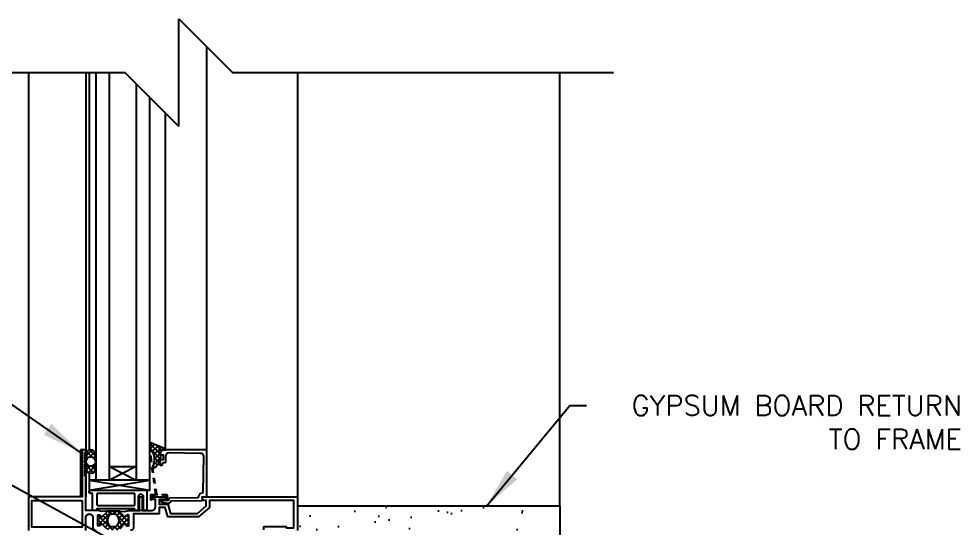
# Model space of a CAD drawing. Header units: inches. Extents: x 2792.9 to 2824.6, y 346.5 to 385.5.
# Drawn here: x 2804.34 to 2821.83, y 376.07 to 385.54 of the extents above; entities that cross this region are included whole.
import ezdxf

# ---------------------------------------------------------------- set-up
doc = ezdxf.new("R2010")
doc.units = ezdxf.units.IN
doc.header["$LTSCALE"] = 0.5
doc.header["$MEASUREMENT"] = 0
doc.linetypes.add('HIDDEN2', pattern=[0.1875, 0.125, -0.0625])
for name, color, linetype in [('HATCH', 12, 'CONTINUOUS'), ('LINE18', 9, 'CONTINUOUS'), ('line25', 2, 'CONTINUOUS'), ('LINE9', 9, 'CONTINUOUS'), ('TEXT', 4, 'CONTINUOUS')]:
    doc.layers.add(name, color=color, linetype=linetype)
doc.styles.add('DIM', font='romans.shx', dxfattribs={"width": 0.7})
doc.styles.get("Standard").update_dxf_attribs({"font": 'romans.shx'})
doc.dimstyles.new('ext_12', dxfattribs={"dimscale": 12, "dimtxt": 0.09375, "dimasz": 0.09375, "dimexe": 0.09375, "dimexo": 0.0625, "dimgap": 0.0625, "dimtad": 1, "dimdec": 1, "dimzin": 3, "dimdsep": 46, "dimlunit": 4, "dimtxsty": 'DIM', "dimcen": 0.09, "dimdle": 0.09375, "dimclrt": 4, "dimadec": 0, "dimazin": 0, "dimtfac": 1, "dimtdec": 1, "dimtmove": 2, "dimatfit": 3, "dimfxl": 1, "dimfrac": 2, "dimtolj": 1, "dimtzin": 0, "dimarcsym": 0})

msp = doc.modelspace()

# ---------------------------------------------------------------- hatches: boundary and pattern name
at = {"layer": 'HATCH'}
h = msp.add_hatch(dxfattribs=at)
h.set_pattern_fill('ANSI37', color=256, scale=0.5, style=0)
h.set_pattern_definition([(45, (85.12762333892897, -147.0358737965836), (-0.04419417382415922, 0.04419417382415922), []), (135, (85.12762333892897, -147.0358737965836), (-0.04419417382415922, -0.04419417382415922), [])])
h.paths.add_polyline_path([(2805.770696041894, 377.1878917778837), (2805.770696041894, 377.4348219842317, 0.973119193628529), (2805.580767303682, 377.4399979364983), (2805.580626263117, 377.1879449506711, 1.000279793165599)])
h.paths.add_polyline_path([(2805.588126248242, 377.3113568810577, -1), (2805.763196041894, 377.3113568810577, -1)], flags=16)
h.paths.add_polyline_path([(2806.941525712547, 377.5293242952055), (2807.066419581784, 377.5293242952055, 0.3927408574796724), (2807.046955030889, 377.5550460451493), (2806.770696041894, 377.6660238238971), (2806.770696041894, 377.5614538992442, -0.3145636000813645), (2806.824568793797, 377.2181755664349), (2806.828604285318, 377.1916633376334), (2806.85507349247, 377.1916633376334, 0.1494430697769666), (2806.957558806964, 377.3107272111206), (2806.957558806964, 377.3113242952056, -0.1929134893777459), (2806.96586110544, 377.3320416731417, 0.08922647140676533), (2806.980159661197, 377.426094666994), (2806.961278871545, 377.4294238596268, -0.31529878887884), (2806.958683160904, 377.4320195702678)])
h.paths.add_polyline_path([(2806.303783813153, 376.1504681460679, -0.7725978076390988), (2806.32882664757, 376.1357878254781, 0.343148791993915), (2806.333450802703, 376.124411758859), (2806.349619385054, 376.1150768234863, 0.1316524975867668), (2806.353619385054, 376.1140050267165), (2806.372475791515, 376.1140050267165, 0.414213562373095), (2806.380475791515, 376.1220050267166), (2806.380475791515, 376.3110050267165, 0.414213562373095), (2806.372475791515, 376.3190050267166), (2806.353619385054, 376.3190050267166, 0.1316524975867363), (2806.349619385054, 376.3179332299468), (2806.333450802703, 376.3085982945742, 0.3431487919940244), (2806.32882664757, 376.297222227955, -0.7725978076389638), (2806.303783813153, 376.2825419073653), (2806.196381077001, 376.3899446435173), (2805.989871419485, 376.3899446435173), (2805.882468683333, 376.2825419073653, -0.7725978076393586), (2805.857425848916, 376.297222227955, 0.3431487919941011), (2805.852801693783, 376.3085982945742), (2805.836633111432, 376.3179332299468, 0.1316524975865104), (2805.832633111432, 376.3190050267166), (2805.813776704971, 376.3190050267166, 0.414213562373095), (2805.805776704971, 376.3110050267165), (2805.805776704971, 376.1220050267166, 0.414213562373095), (2805.813776704971, 376.1140050267165), (2805.832633111432, 376.1140050267165, 0.1316524975865104), (2805.836633111432, 376.1150768234863), (2805.852801693783, 376.124411758859, 0.343148791994153), (2805.857425848916, 376.1357878254781, -0.7725978076392856), (2805.882468683333, 376.1504681460679), (2805.989871419485, 376.0430654099158), (2806.196381077001, 376.0430654099158)])
h.paths.add_polyline_path([(2806.120787559372, 376.3315050267164), (2806.06561539337, 376.3315050267164, 0.3238484292968788), (2806.008624316477, 376.2902671469233, 0.326501620107139), (2806.00862431671, 376.142742908668, 0.3238484397582524), (2806.065615394313, 376.1015050267165), (2806.120787559372, 376.1015050267165, 0.3238484345287045), (2806.17777863662, 376.142742907589, 0.3265016201076595), (2806.17777863662, 376.2902671458445, 0.3238484345260935)], flags=16)
h = msp.add_hatch(dxfattribs=at)
h.set_pattern_fill('AR-SAND', color=256, scale=0.5)
h.set_pattern_definition([(37.50000000000001, (85.12762333892897, -147.0838724820486), (-0.03149667905480408, 0.9634118845065793), [0, -0.76, 0, -0.85, 0, -0.8125]), (7.499999999999999, (85.12762333892897, -147.0838724820486), (0.8848883526338636, 1.41107303261487), [0, -0.41, 0, -0.685, 0, -0.2625]), (327.5, (84.51262333892919, -147.0838724820486), (1.557070930875748, 0.002829526768482471), [0, -0.25, 0, -0.9, 0, -1.175]), (317.5, (84.51262333892919, -147.0838724820486), (1.503063302286147, 0.4388377824671247), [0, -0.125, 0, -0.59, 0, -0.675])])
edge = h.paths.add_edge_path()
edge.add_line((2814.390659898897, 376.4829871003002), (2809.515626248244, 376.4829871003002))
edge.add_line((2809.515626248244, 376.4829871003002), (2809.515626248243, 375.9829871003002))
edge.add_arc((2809.578126248243, 375.9829871003002), 0.0625, 89.99999998499231, 180, ccw=False)
edge.add_line((2809.57812624826, 376.0454871003002), (2810.546876248243, 376.0454871003002))
edge.add_line((2810.546876248243, 376.0454871003002), (2810.546876248262, 375.9829871003002))
edge.add_line((2810.546876248262, 375.9829871003002), (2813.890659898562, 375.9829871003002))
edge.add_line((2813.890659898562, 375.9829871003002), (2813.890659898564, 374.1079871003004))
edge.add_line((2813.890659898564, 374.1079871003004), (2813.890659898565, 357.7532429870645))
edge.add_line((2813.890659898565, 357.7532429870645), (2814.390659898565, 357.7532429870645))
edge.add_line((2814.390659898565, 357.7532429870645), (2814.390659898897, 376.4829871003002))

# ---------------------------------------------------------------- linework, layer by layer
for p, q in [((2807.829621872922, 377.5293242952055), (2807.829621872922, 385.0233471243429)), ((2804.515626248242, 384.5435604657458), (2804.515626248241, 376.6538568810611)), ((2805.580626248242, 384.5435604657814), (2805.580626248242, 376.6538568810611)), ((2805.645626248242, 384.5435604657836), (2805.645626248242, 377.5249859270657)), ((2809.515626248244, 384.5435604659131), (2809.515626248244, 376.6538568810611)), ((2814.390659898897, 376.4829871003002), (2814.390659898565, 384.5435604655387)), ((2807.066539569078, 377.5293242952055), (2807.066539569077, 383.7864294281877)), ((2805.645626248242, 377.0977278350497), (2805.645626248242, 376.7477778583861)), ((2805.645696041894, 376.9678568810576), (2806.770696041894, 376.7808568810585)), ((2805.645696041894, 376.7808568810585), (2806.770696041894, 376.9678568810576)), ((2806.220523212624, 376.3899446435173), (2805.965729283861, 376.3899446435173))]:
    msp.add_line(p, q, dxfattribs=at)
for points in [[(2805.580767303682, 377.4399979364983), (2805.580626248242, 377.1878917778837, 1), (2805.770696041894, 377.1878917778837), (2805.770696041894, 377.4348219842317, 0.973119193628672)], [(2806.941525712547, 377.5293242952055), (2807.066539569078, 377.5293242952055), (2807.066539569078, 377.531706101403, 0.3639702342662027), (2807.046955030889, 377.5550460451493), (2806.770696041894, 377.6660238238971), (2806.770696041894, 377.5614538992442, -0.3145636000813645), (2806.824568793797, 377.2181755664349), (2806.828604285318, 377.1916633376334), (2806.85507349247, 377.1916633376334, 0.2645518979873512), (2806.980159661197, 377.426094666994), (2806.961278871545, 377.4294238596268, -0.315298788878984), (2806.958683160904, 377.4320195702679)], [(2806.173353799571, 376.3004323562066, 0.2734560415951634), (2806.120787559372, 376.3315050267164), (2806.06561539337, 376.3315050267164, 0.2734560397667185), (2806.013049153369, 376.3004323565642), (2806.000027864783, 376.2767702977256, 0.2569805071132461), (2806.000027864783, 376.1562397581841), (2806.013049153918, 376.1325776975843, 0.2734560434246889), (2806.065615394313, 376.1015050267165), (2806.120787559372, 376.1015050267165, 0.2734560415960702), (2806.173353799571, 376.1325776972266), (2806.186375088431, 376.156239756946, 0.2569805071137504), (2806.18637508843, 376.2767702964877)]]:
    msp.add_lwpolyline(points, format="xyb", close=True, dxfattribs=at)
msp.add_circle((2805.675661145068, 377.3113568810577), 0.087534896825959, dxfattribs=at)
at = {"layer": 'LINE18'}
for p, q in [((2805.770696041893, 384.5435604657878), (2805.770696041894, 376.9678568810576)), ((2806.770696041894, 376.9678568810576), (2806.770696041894, 384.0822729553709)), ((2805.486876248242, 377.5288568810611), (2805.486876248242, 376.6538568810611)), ((2805.580626248242, 377.5288568810611), (2805.486876248242, 377.5288568810611)), ((2805.486876248242, 376.6538568810611), (2804.530626248241, 376.6538568810611))]:
    msp.add_line(p, q, dxfattribs=at)
for points in [[(2805.972800351673, 376.0601364777277), (2805.882468683333, 376.1504681460679, 0.7725978076383387), (2805.857425848916, 376.1357878254781, -0.3431487919937011), (2805.852801693783, 376.124411758859), (2805.836633111432, 376.1150768234863, -0.1316524975860435), (2805.832633111432, 376.1140050267165), (2805.813776704971, 376.1140050267165, -0.4142135623731601), (2805.805776704971, 376.1220050267166), (2805.805776704971, 376.3110050267165, -0.4142135623731601), (2805.813776704971, 376.3190050267166), (2805.832633111432, 376.3190050267166, -0.1316524975860434), (2805.836633111432, 376.3179332299468), (2805.852801693783, 376.3085982945742, -0.3431487919942176), (2805.857425848916, 376.297222227955, 0.7725978076396093), (2805.882468683333, 376.2825419073653), (2805.972800351673, 376.3728735757054, 0.7132930678969659), (2805.964510590427, 376.3898701050337), (2805.887672387897, 376.3804355600755), (2805.802889104576, 376.4031531723731, 0.06554346281523721), (2805.796418628448, 376.4040050267158), (2805.580626248242, 376.4040050267158), (2805.580626248242, 377.0390050267157), (2805.560626248242, 377.0590050267158), (2805.580626248242, 377.0790050267158), (2805.560626248242, 377.0990050267158), (2805.580626248242, 377.1190050267157), (2805.560626248242, 377.1390050267157), (2805.580626248242, 377.1590050267157), (2805.560626248242, 377.1790050267158), (2805.580626248242, 377.1990050267158), (2805.560626248242, 377.2190050267158), (2805.580626248242, 377.2390050267157), (2805.560626248242, 377.2590050267157), (2805.580626248242, 377.2790050267157), (2805.560626248242, 377.2990050267157), (2805.580626248242, 377.3190050267158), (2805.560626248242, 377.3390050267158), (2805.580626248242, 377.3590050267157), (2805.560626248242, 377.3790050267157), (2805.580626248242, 377.3990050267157), (2805.560626248242, 377.4190050267157), (2805.580626248242, 377.4390050267157), (2805.560626248242, 377.4590050267158), (2805.580626248242, 377.4790050267158), (2805.580626248242, 377.5290050267157), (2805.515626248241, 377.5290050267157), (2805.515626248241, 376.6540050267175), (2804.515626248241, 376.6540050267175), (2804.515626248241, 376.0290050267156)], [(2806.213452144813, 376.0601364777277), (2806.303783813153, 376.1504681460679, -0.7725978076385306), (2806.32882664757, 376.1357878254781, 0.3431487919936307), (2806.333450802703, 376.124411758859), (2806.349619385054, 376.1150768234863, 0.1316524975860437), (2806.353619385054, 376.1140050267165), (2806.372475791515, 376.1140050267165, 0.4142135623731601), (2806.380475791515, 376.1220050267166), (2806.380475791515, 376.3110050267165, 0.4142135623731601), (2806.372475791515, 376.3190050267166), (2806.353619385054, 376.3190050267166, 0.1316524975860435), (2806.349619385054, 376.3179332299468), (2806.333450802703, 376.3085982945742, 0.3431487919941411), (2806.32882664757, 376.297222227955, -0.7725978076394043), (2806.303783813153, 376.2825419073653), (2806.213452144813, 376.3728735757054, -0.713293067896942), (2806.221741906058, 376.3898701050337), (2806.298580108589, 376.3804355600755), (2806.383363391907, 376.4031531723722, -0.06554346281272118), (2806.389833868034, 376.4040050267149), (2806.591646189515, 376.404005026717), (2806.581646189515, 376.4213255347927), (2806.581646189515, 376.6538568810595), (2806.631646189515, 376.6538568810595), (2806.631646189515, 376.4213255347927), (2806.621646189514, 376.4040050267153), (2806.81765941283, 376.4040050267157, 0.4142135623722979), (2806.87965941283, 376.4660050267157), (2806.87965941283, 376.6038568810595), (2806.81765941283, 376.6038568810595), (2806.81765941283, 376.6120120472372, -0.3255049610922494), (2806.838449329432, 376.64056330577), (2806.87965941283, 376.6538568810595), (2807.052250309142, 376.6538568810595, -0.4142135623732336), (2807.067250309142, 376.6388568810595), (2807.067250309142, 376.6188568810595, -0.4142135623728175), (2807.052250309142, 376.6038568810595), (2806.94465941283, 376.6038568810594), (2806.94465941283, 376.5213947443871), (2807.109195072299, 376.5213947443871), (2807.15628641223, 376.3456474711692), (2807.65628641223, 376.3456474711692), (2807.817322515319, 376.4863947443871), (2807.817322515319, 376.5888568810584), (2807.765174765377, 376.5888568810584, -0.3639702342661525), (2807.755326687847, 376.5971203992817), (2807.747391973715, 376.642120399283, -0.4663076581548417), (2807.757240051245, 376.6538568810597), (2809.515626248244, 376.6538568810611), (2809.515626248244, 376.0288568810585)], [(2808.890626248244, 376.0388568810586), (2808.890626248244, 376.0938568810585, -0.4142135623730951), (2808.900626248243, 376.1038568810585), (2809.295626248243, 376.1038568810585, -0.4142135623730951), (2809.305626248244, 376.0938568810585), (2809.305626248244, 376.0888568810585, 0.4142135623730951), (2809.315626248243, 376.0788568810585), (2809.450626248244, 376.0788568810585), (2809.450626248244, 376.5888568810583), (2807.882322515319, 376.5888568810583), (2807.882322515319, 376.4546815867532), (2807.678658184663, 376.2806474711692), (2807.106410158012, 376.2806474711692), (2807.059318818081, 376.4563947443871), (2806.94465941283, 376.4563947443871), (2806.94465941283, 376.3390050267159), (2806.470626248244, 376.3390050267159), (2806.470626248245, 376.0870050267158, -0.4142135623740908), (2806.412626248245, 376.0290050267157)], [(2805.580626248242, 376.0290050267157), (2805.580626248242, 376.2706531723728, -1.000000000003211), (2805.715626248242, 376.2706531723728), (2805.715626248242, 376.0870050267159, 0.4142135623740909), (2805.773626248242, 376.0290050267157)]]:
    msp.add_lwpolyline(points, format="xyb", dxfattribs=at)
for points in [[(2807.007558806964, 377.2763242952054, -0.414213562373043), (2807.022558806964, 377.2913242952055), (2807.054558806964, 377.2913242952055, 0.414213562373095), (2807.069558806964, 377.3063242952055), (2807.069558806964, 377.4164323356422, -0.4184033046059118), (2807.132444351118, 377.4784260112192), (2807.70968551281, 377.4701804517866, -0.4139326425428041), (2807.768823208614, 377.4093871414293), (2807.75988566806, 376.7386538466094, -0.4077932646411108), (2807.745016683091, 376.7238542649055, 0.4138755073975079), (2807.675623837122, 376.6533324916816, -0.4122343511257975), (2807.660838053616, 376.638221646225), (2807.142749105996, 376.6308365537634, 0.3394542588633734), (2807.128420151601, 376.6195134580886), (2807.11982748529, 376.5855139868738), (2807.012346649746, 376.5839819026401), (2807.012275384549, 376.5889813947415, 0.9999999999999848), (2806.98227843194, 376.5885538035535), (2806.982365869245, 376.582419784039, 0.3727193515204652), (2807.008489742308, 376.5530984381899), (2807.028528963358, 376.5504894879252), (2807.114231447672, 376.5393316929909, 0.3800361709519329), (2807.169162413543, 376.5766619859552), (2807.170315474485, 376.5812244187179), (2807.738655805648, 376.5893258189013, 0.4577045202689281), (2807.753249397006, 376.6067203944644), (2807.745621872922, 376.6538568810597), (2807.829621872922, 376.6538568810597), (2807.829621872922, 377.5293242952055), (2807.009489986306, 377.5293242952055, 0.267949192431115), (2806.996499605249, 377.5218242952054), (2806.959549188021, 377.4578242952055, 0.577350269189628), (2806.972539569078, 377.4353242952054), (2807.019558806964, 377.4353242952054), (2807.019558806964, 377.3413242952055), (2806.987558806964, 377.3413242952055, 0.4142135623730948), (2806.957558806964, 377.3113242952055), (2806.957558806964, 377.2573242952054, 0.4142135623731296), (2806.972558806964, 377.2423242952054), (2806.992558806964, 377.2423242952054, 0.414213562373043), (2807.007558806964, 377.2573242952054)], [(2806.656646189514, 376.4140050267163), (2806.656646189514, 376.6538568810598, 0.999999999999991), (2806.556646189514, 376.6538568810598), (2806.556646189514, 376.4140050267163, -0.4142135623730951), (2806.546646189513, 376.4040050267162), (2806.504646189514, 376.4040050267162, -0.4142135623730951), (2806.494646189514, 376.4140050267163), (2806.494646189514, 376.4250050267165, 0.414213562373147), (2806.484646189514, 376.4350050267166), (2805.79755645459, 376.4350050267165, 0.4142135623730951), (2805.787556454589, 376.4250050267165), (2805.787556454589, 376.4140050267163, -0.4142135623730951), (2805.77755645459, 376.4040050267162), (2805.71755645459, 376.4040050267162, -0.4142135623730951), (2805.707556454589, 376.4140050267163), (2805.707556454589, 376.7188568810589), (2805.676556454589, 376.7188568810589, -1), (2805.676556454589, 376.7808568810589), (2806.718646189513, 376.7808568810589), (2806.718646189513, 376.4140050267162, -0.4142135623730951), (2806.708646189514, 376.4040050267162), (2806.666646189514, 376.4040050267162, -0.4142135623730951)], [(2805.80255645459, 376.7188568810589, 0.4142135623730941), (2805.787556454589, 376.7038568810589), (2805.787556454589, 376.5120050267162, 0.4142135623732182), (2805.80255645459, 376.4970050267162), (2806.479646189513, 376.4970050267165, 0.4142135623729715), (2806.494646189514, 376.5120050267165), (2806.494646189514, 376.7038568810589, 0.4142135623730965), (2806.479646189513, 376.7188568810589)]]:
    msp.add_lwpolyline(points, format="xyb", close=True, dxfattribs=at)
at = {"layer": 'LINE18', "linetype": 'HIDDEN2'}
msp.add_lwpolyline([(2806.81495030914, 376.6688568810595), (2807.06995030914, 376.6688568810595, -0.4142135623730951), (2807.07495030914, 376.6638568810595), (2807.07495030914, 376.6088568810595, 0.9999999999999287), (2807.09995030914, 376.6088568810595), (2807.09995030914, 376.6813568810595, 0.4142135623730951), (2807.08745030914, 376.6938568810594), (2806.915117948904, 376.6938568810594, -0.3706321426687706), (2806.902760284291, 376.7044758905498), (2806.795818597024, 377.407057587625, 0.9950963693897203), (2806.778029900802, 377.404309050248), (2806.876130659377, 376.7081009921751, -0.4558347385663112), (2806.863752934367, 376.6938568810594), (2806.79745030914, 376.6938568810594, 0.4142135623730951), (2806.78495030914, 376.6813568810595), (2806.78495030914, 376.6088568810595, 1), (2806.80995030914, 376.6088568810595), (2806.80995030914, 376.6638568810595, -0.4142135623730951)], format="xyb", close=True, dxfattribs=at)
at = {"layer": 'LINE18'}
for points in [[(2806.020696041894, 376.9678568810576), (2806.020696041894, 377.2178568810576), (2806.520696041894, 377.2178568810576), (2806.520696041894, 376.9678568810576)], [(2805.645696041894, 376.7808568810585), (2806.770696041894, 376.7808568810585), (2806.770696041894, 376.9678568810576), (2805.645696041894, 376.9678568810576)], [(2805.515626248241, 376.5890050267175), (2805.515626248241, 376.0940050267158), (2804.580626248242, 376.0940050267158), (2804.580626248242, 376.5890050267175)]]:
    msp.add_lwpolyline(points, close=True, dxfattribs=at)
at = {"layer": 'line25', "color": 12}
for p, q in [((2806.020696041894, 376.9678568810576), (2806.020696041894, 384.5435604657961)), ((2806.520696041894, 384.3322729553713), (2806.520696041894, 376.9678568810576)), ((2806.020696041894, 377.2178568810576), (2806.520696041894, 376.9678568810576)), ((2806.520696041894, 377.2178568810576), (2806.020696041894, 376.9678568810576))]:
    msp.add_line(p, q, dxfattribs=at)
at = {"layer": 'LINE9'}
for p, q in [((2807.309408531427, 383.5435604658373), (2807.309408531427, 385.5435604658373)), ((2807.309408531427, 385.5435604658373), (2808.309408531427, 384.5435604658373)), ((2799.22815716429, 384.5435604655644), (2806.309408531427, 384.5435604658373)), ((2807.309408531427, 383.5435604658373), (2806.309408531427, 384.5435604658373)), ((2808.309408531427, 384.5435604658373), (2815.390659898565, 384.5435604661102)), ((2814.390659898897, 376.4829871003002), (2809.515626248244, 376.4829871003002)), ((2814.390659898897, 376.4829871003002), (2814.390659898565, 357.7532429870645))]:
    msp.add_line(p, q, dxfattribs=at)

# ---------------------------------------------------------------- texts
at = {"layer": 'TEXT', "insert": (2821.864441363125, 378.0407944582755), "char_height": 0.375, "width": 7.209764360545705, "attachment_point": 6}
msp.add_mtext('\\A1;GYPSUM BOARD RETURN TO FRAME', dxfattribs=at)

# ---------------------------------------------------------------- leaders
at = {"layer": 'TEXT'}
for points in [[(2805.486876248241, 377.4808581955961), (2798.719765851803, 382.2018055740122), (2797.823203695986, 382.2018055740122)], [(2807.066472955734, 375.300526790152), (2799.351492000129, 379.518335533775), (2798.454929844311, 379.518335533775)], [(2813.027214326332, 376.4829871003002), (2814.58079594311, 378.3536833007517), (2814.885634738613, 378.3536833007517)]]:
    msp.add_leader(points, dimstyle='ext_12', override={"dimasz": 0.0625, "dimgap": 0.0625, "dimtad": 0}, dxfattribs=at)

doc.saveas('drawing.dxf')
